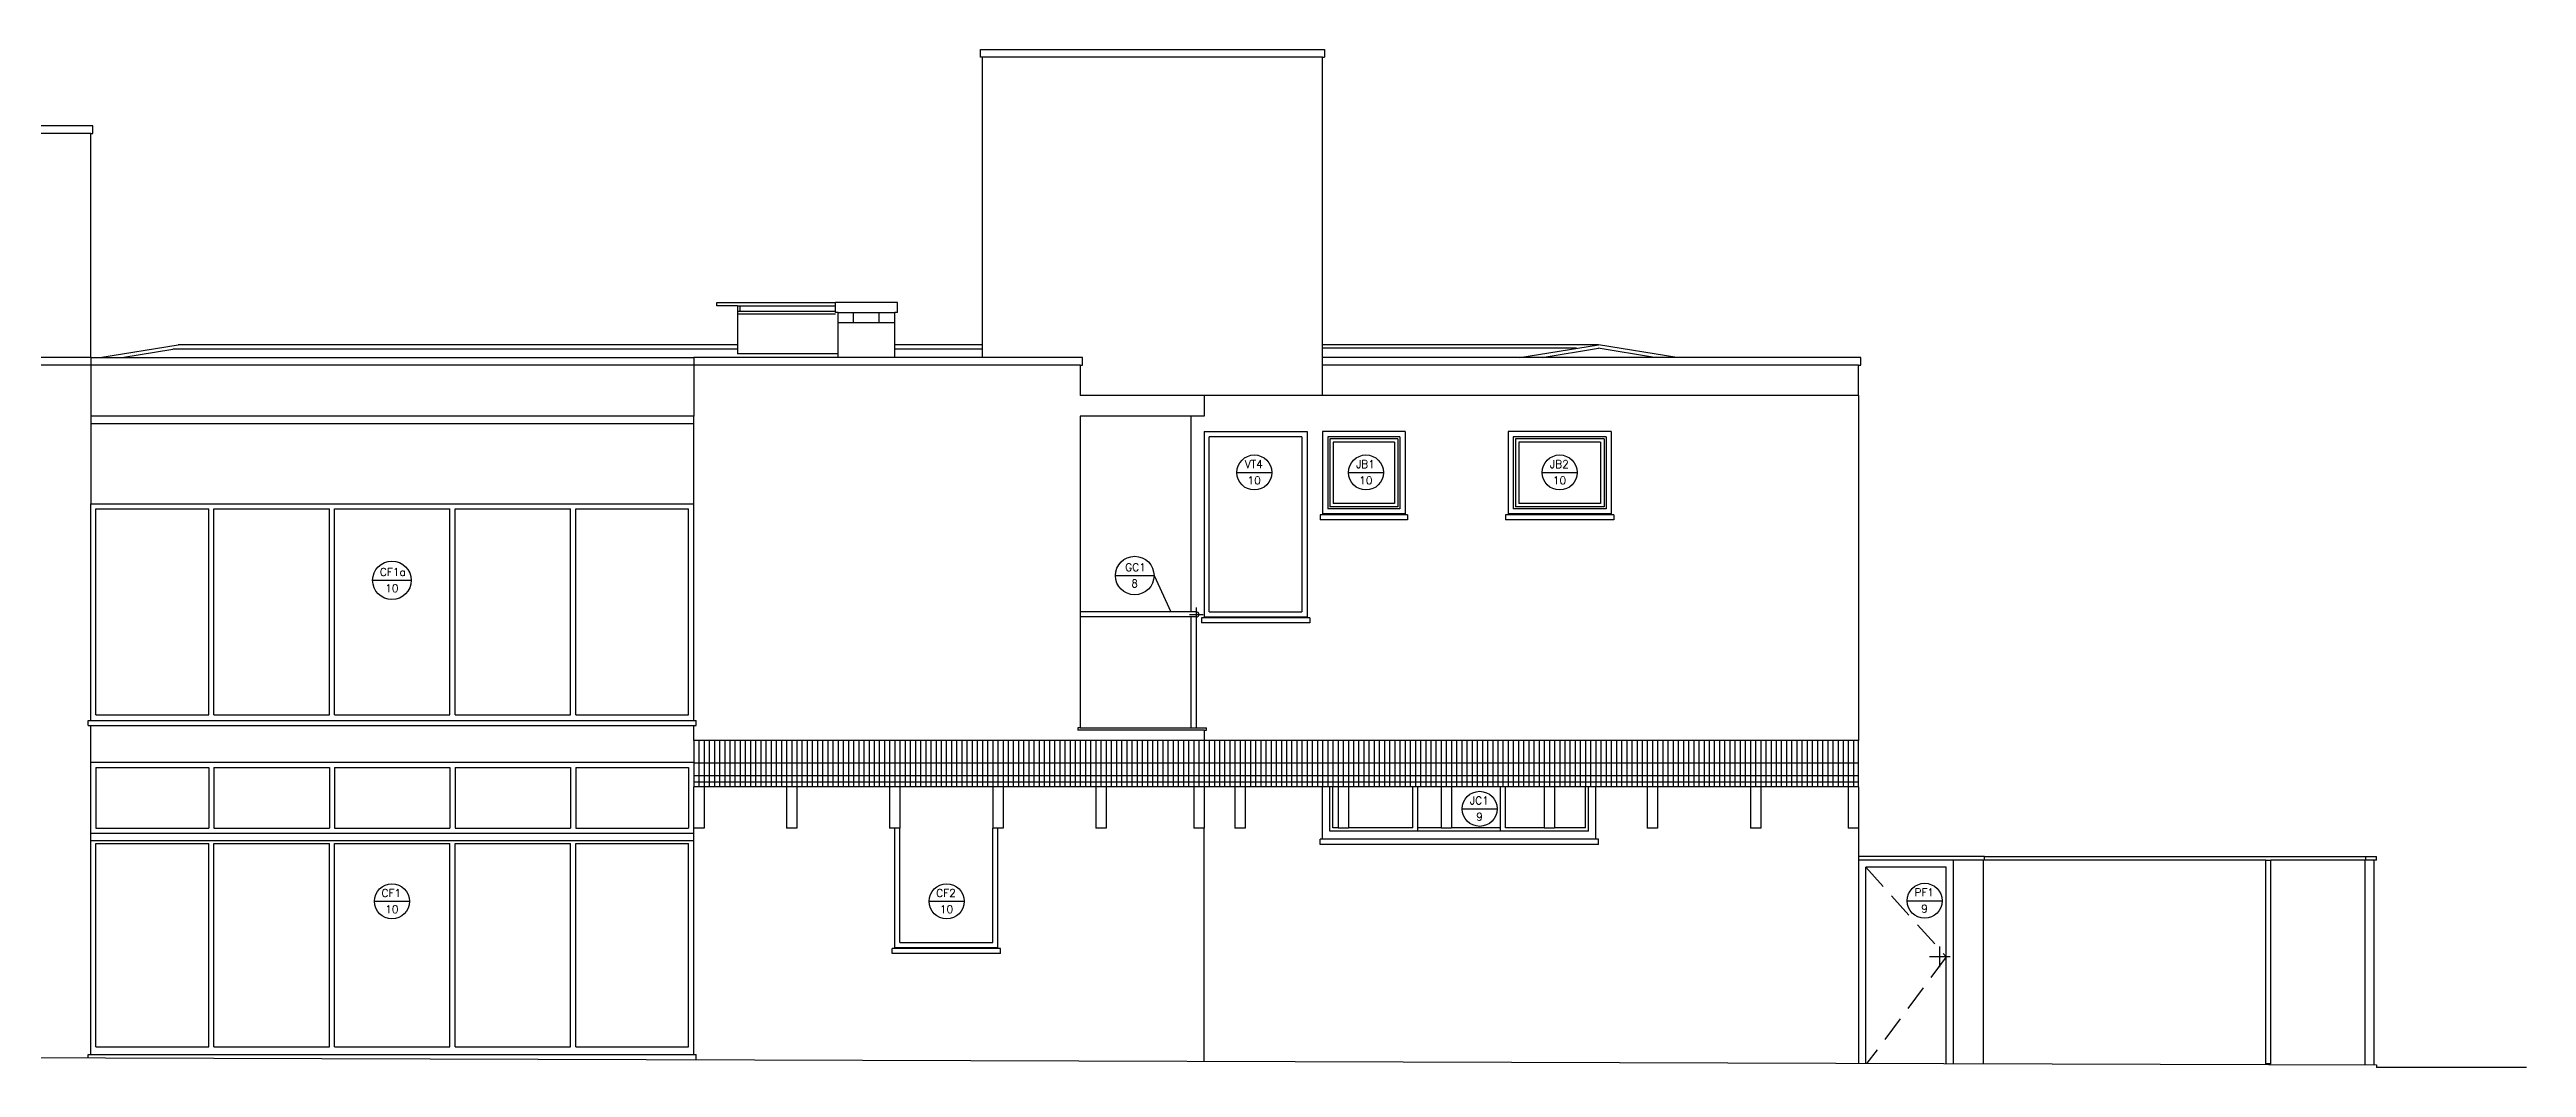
# Model space of a CAD drawing. Header units: millimetres. Extents: x 681.3 to 771.6, y 146.7 to 157.9.
# Drawn here: x 694.7 to 718.73, y 148.05 to 157.93 of the extents above; entities that cross this region are included whole.
import ezdxf

# ---------------------------------------------------------------- set-up
doc = ezdxf.new("R2010")
doc.units = ezdxf.units.MM
doc.linetypes.add('DASHDOT', pattern=[1, 0.5, -0.25, 0, -0.25])
doc.linetypes.add('HIDDEN', pattern=[0.375, 0.25, -0.125])
for name, color, linetype in [('CAIX', 2, 'Continuous'), ('CAIXN', 7, 'Continuous'), ('LPROJ', 7, 'HIDDEN'), ('LVISTA', 1, 'Continuous'), ('LVISTA01', 8, 'Continuous'), ('LVISTA02', 1, 'Continuous'), ('LVISTA025', 3, 'Continuous'), ('LVISTA03', 4, 'Continuous'), ('METAL', 5, 'Continuous'), ('NOTAS', 2, 'Continuous'), ('REVEST', 2, 'Continuous')]:
    doc.layers.add(name, color=color, linetype=linetype)
doc.styles.add('60-50', font='romans.shx', dxfattribs={"height": 0.075})

msp = doc.modelspace()

# ---------------------------------------------------------------- linework, layer by layer
at = {"layer": 'CAIX'}
for p, q in [((716.201, 148.083), (716.201, 150.063)), ((716.201, 150.063), (716.251, 150.063)), ((716.251, 148.083), (716.251, 150.063)), ((716.251, 148.083), (716.201, 148.083))]:
    msp.add_line(p, q, dxfattribs=at)
at = {"layer": 'CAIXN', "color": 8, "ltscale": 0.5}
for p, q in [((706.22, 153.826), (706.56, 153.826)), ((707.301, 153.826), (707.641, 153.826)), ((709.181, 153.826), (709.521, 153.826)), ((705.042, 152.825), (705.416, 152.825)), ((705.416, 152.825), (705.578, 152.473)), ((697.836, 152.779), (698.21, 152.779)), ((708.405, 150.56), (708.745, 150.56)), ((697.853, 149.662), (698.193, 149.662)), ((703.234, 149.662), (703.574, 149.662)), ((712.721, 149.667), (713.061, 149.667))]:
    msp.add_line(p, q, dxfattribs=at)
for centre, radius in [((706.39, 153.826), 0.17), ((707.471, 153.826), 0.17), ((709.351, 153.826), 0.17), ((698.023, 152.779), 0.187), ((705.229, 152.825), 0.187), ((708.575, 150.56), 0.17), ((698.023, 149.662), 0.17), ((703.404, 149.662), 0.17), ((712.891, 149.667), 0.17)]:
    msp.add_circle(centre, radius, dxfattribs=at)
at = {"layer": 'LPROJ'}
for p, q in [((712.321, 149.993), (713.101, 149.123)), ((713.101, 149.123), (712.332, 148.089))]:
    msp.add_line(p, q, dxfattribs=at)
at = {"layer": 'LVISTA'}
for p, q in [((701.376, 155.443), (702.326, 155.443)), ((701.376, 155.393), (702.326, 155.393)), ((701.376, 155.368), (702.326, 155.368)), ((701.401, 155.393), (701.401, 155.443)), ((702.351, 155.378), (702.901, 155.378)), ((702.901, 155.278), (702.351, 155.278)), ((702.501, 155.278), (702.501, 155.378)), ((702.751, 155.278), (702.751, 155.378)), ((702.351, 154.977), (701.376, 154.977)), ((707.051, 154.573), (705.901, 154.573))]:
    msp.add_line(p, q, dxfattribs=at)
at = {"layer": 'LVISTA01'}
for p, q in [((695.402, 154.943), (695.899, 155.024)), ((701.376, 155.024), (695.899, 155.024)), ((703.751, 155.024), (702.901, 155.024)), ((709.514, 155.032), (707.051, 155.032)), ((709.181, 154.943), (709.729, 155.032)), ((710.271, 154.943), (709.723, 155.032)), ((705.951, 152.473), (705.951, 154.173)), ((706.851, 154.173), (705.951, 154.173)), ((706.851, 154.173), (706.851, 152.473)), ((707.101, 154.173), (707.101, 153.473)), ((707.801, 154.173), (707.101, 154.173)), ((707.121, 154.153), (707.121, 153.493)), ((707.781, 154.153), (707.121, 154.153)), ((707.154, 154.121), (707.154, 153.526)), ((707.748, 154.121), (707.154, 154.121)), ((707.748, 154.121), (707.748, 153.526)), ((707.781, 154.153), (707.781, 153.493)), ((707.801, 154.173), (707.801, 153.473)), ((708.901, 154.173), (708.901, 153.473)), ((709.801, 154.173), (708.901, 154.173)), ((708.921, 154.153), (708.921, 153.493)), ((709.781, 154.153), (708.921, 154.153)), ((708.954, 154.121), (708.954, 153.526)), ((709.748, 154.121), (708.954, 154.121)), ((709.748, 154.121), (709.748, 153.526)), ((709.781, 154.153), (709.781, 153.493)), ((709.801, 154.173), (709.801, 153.473)), ((695.151, 153.473), (696.246, 153.473)), ((695.151, 151.473), (695.151, 153.473)), ((696.246, 151.473), (696.246, 153.473)), ((696.296, 153.473), (697.416, 153.473)), ((696.296, 151.473), (696.296, 153.473)), ((697.416, 151.473), (697.416, 153.473)), ((697.466, 153.473), (698.586, 153.473)), ((697.466, 151.473), (697.466, 153.473)), ((698.586, 151.473), (698.586, 153.473)), ((698.636, 153.473), (699.756, 153.473)), ((698.636, 151.473), (698.636, 153.473)), ((699.756, 151.473), (699.756, 153.473)), ((699.806, 153.473), (700.901, 153.473)), ((699.806, 151.473), (699.806, 153.473)), ((700.901, 151.473), (700.901, 153.473)), ((707.801, 153.473), (707.101, 153.473)), ((707.781, 153.493), (707.121, 153.493)), ((707.748, 153.526), (707.154, 153.526)), ((709.801, 153.473), (708.901, 153.473)), ((709.781, 153.493), (708.921, 153.493)), ((709.748, 153.526), (708.954, 153.526)), ((705.951, 152.473), (706.851, 152.473)), ((695.151, 151.473), (696.246, 151.473)), ((696.296, 151.473), (697.416, 151.473)), ((697.466, 151.473), (698.586, 151.473)), ((698.636, 151.473), (699.756, 151.473)), ((699.806, 151.473), (700.901, 151.473)), ((695.151, 150.963), (696.246, 150.963)), ((695.151, 150.963), (695.151, 150.373)), ((696.246, 150.963), (696.246, 150.373)), ((696.296, 150.963), (696.296, 150.373)), ((696.296, 150.963), (697.416, 150.963)), ((697.416, 150.963), (697.416, 150.373)), ((697.466, 150.963), (697.466, 150.373)), ((697.466, 150.963), (698.586, 150.963)), ((698.586, 150.963), (698.586, 150.373)), ((698.636, 150.963), (698.636, 150.373)), ((698.636, 150.963), (699.756, 150.963)), ((699.756, 150.963), (699.756, 150.373)), ((699.806, 150.963), (699.806, 150.373)), ((699.806, 150.963), (700.901, 150.963)), ((700.901, 150.963), (700.901, 150.373)), ((695.101, 150.323), (700.951, 150.323)), ((695.101, 150.253), (700.951, 150.253)), ((695.151, 150.373), (696.246, 150.373)), ((695.151, 150.223), (696.246, 150.223)), ((695.151, 148.25), (695.151, 150.223)), ((696.246, 148.25), (696.246, 150.223)), ((696.296, 150.373), (697.416, 150.373)), ((696.296, 148.25), (696.296, 150.223)), ((696.296, 150.223), (697.416, 150.223)), ((697.416, 148.25), (697.416, 150.223)), ((697.466, 150.373), (698.586, 150.373)), ((697.466, 148.25), (697.466, 150.223)), ((697.466, 150.223), (698.586, 150.223)), ((698.586, 148.25), (698.586, 150.223)), ((698.636, 150.373), (699.756, 150.373)), ((698.636, 148.25), (698.636, 150.223)), ((698.636, 150.223), (699.756, 150.223)), ((699.756, 148.25), (699.756, 150.223)), ((699.806, 150.373), (700.901, 150.373)), ((699.806, 148.25), (699.806, 150.223)), ((699.806, 150.223), (700.901, 150.223)), ((700.901, 148.25), (700.901, 150.223)), ((702.951, 149.263), (702.951, 150.373)), ((703.851, 149.263), (703.851, 150.373)), ((702.951, 149.263), (703.851, 149.263)), ((695.151, 148.25), (696.246, 148.25)), ((696.296, 148.25), (697.416, 148.25)), ((697.466, 148.25), (698.586, 148.25)), ((698.636, 148.25), (699.756, 148.25)), ((699.806, 148.25), (700.901, 148.25))]:
    msp.add_line(p, q, dxfattribs=at)
at = {"layer": 'LVISTA02'}
for p, q in [((707.051, 157.858), (703.751, 157.858)), ((695.101, 157.118), (693.351, 157.118)), ((695.101, 154.868), (692.351, 154.868)), ((700.951, 154.868), (695.101, 154.868)), ((704.701, 154.868), (700.951, 154.868)), ((712.251, 154.868), (707.051, 154.868)), ((695.101, 154.373), (695.101, 153.523)), ((700.951, 154.298), (695.101, 154.298)), ((700.951, 152.684), (700.951, 154.373)), ((705.776, 152.473), (705.776, 154.373)), ((705.901, 154.223), (706.901, 154.223)), ((705.901, 154.223), (705.901, 152.423)), ((706.901, 154.223), (706.901, 152.423)), ((707.051, 154.223), (707.051, 153.423)), ((707.851, 154.223), (707.051, 154.223)), ((707.851, 154.223), (707.851, 153.423)), ((708.851, 154.223), (708.851, 153.423)), ((709.851, 154.223), (708.851, 154.223)), ((709.851, 154.223), (709.851, 153.423)), ((695.101, 153.523), (700.951, 153.523)), ((695.101, 151.419), (695.101, 153.523)), ((700.951, 151.419), (700.951, 153.523)), ((707.876, 153.415), (707.026, 153.415)), ((707.026, 153.415), (707.026, 153.365)), ((707.876, 153.365), (707.026, 153.365)), ((707.851, 153.423), (707.051, 153.423)), ((707.876, 153.415), (707.876, 153.365)), ((709.876, 153.415), (708.826, 153.415)), ((708.826, 153.415), (708.826, 153.365)), ((709.876, 153.365), (708.826, 153.365)), ((709.851, 153.423), (708.851, 153.423)), ((709.876, 153.415), (709.876, 153.365)), ((705.776, 151.348), (705.776, 152.423)), ((705.826, 152.514), (705.826, 151.348)), ((706.926, 152.415), (705.876, 152.415)), ((705.876, 152.415), (705.876, 152.365)), ((706.926, 152.365), (705.876, 152.365)), ((705.901, 152.423), (706.901, 152.423)), ((706.926, 152.415), (706.926, 152.365)), ((695.076, 151.419), (700.976, 151.419)), ((695.076, 151.369), (695.076, 151.419)), ((700.976, 151.369), (700.976, 151.419)), ((695.076, 151.369), (700.976, 151.369)), ((695.101, 151.013), (695.101, 151.369)), ((700.951, 151.223), (700.951, 151.369)), ((704.676, 151.348), (704.676, 151.323)), ((704.701, 151.348), (704.676, 151.348)), ((705.901, 151.323), (704.676, 151.323)), ((695.101, 148.176), (695.101, 151.013)), ((695.101, 151.013), (700.951, 151.013)), ((700.951, 148.176), (700.951, 150.373)), ((702.901, 149.213), (702.901, 150.373)), ((703.901, 149.213), (703.901, 150.373)), ((712.251, 150.098), (712.251, 148.089)), ((716.201, 150.063), (712.251, 150.063)), ((712.321, 148.089), (712.321, 149.993)), ((713.101, 149.993), (712.321, 149.993)), ((713.101, 148.086), (713.101, 149.993)), ((713.17, 148.086), (713.17, 150.063)), ((713.463, 148.085), (713.463, 150.063)), ((713.471, 150.063), (713.471, 150.098)), ((717.276, 150.063), (716.251, 150.063)), ((717.163, 148.073), (717.163, 150.063)), ((717.171, 150.063), (717.171, 150.098)), ((702.901, 149.213), (703.901, 149.213)), ((703.926, 149.205), (702.876, 149.205)), ((702.876, 149.155), (702.876, 149.205)), ((703.926, 149.155), (702.876, 149.155)), ((703.926, 149.155), (703.926, 149.205)), ((695.076, 148.176), (700.976, 148.176)), ((695.076, 148.143), (695.076, 148.176)), ((700.976, 148.125), (700.976, 148.176))]:
    msp.add_line(p, q, dxfattribs=at)
at = {"layer": 'LVISTA02', "color": 2}
for p, q in [((701.176, 155.478), (702.326, 155.478)), ((701.176, 155.443), (701.176, 155.478)), ((701.376, 155.443), (701.176, 155.443)), ((701.376, 155.443), (701.376, 154.977)), ((695.189, 154.943), (695.949, 155.067)), ((701.376, 155.067), (695.949, 155.067)), ((703.751, 155.067), (702.901, 155.067)), ((709.726, 155.067), (707.051, 155.067)), ((712.271, 154.943), (707.051, 154.943)), ((712.251, 154.573), (712.251, 154.868)), ((712.251, 154.868), (712.271, 154.868)), ((712.271, 154.868), (712.271, 154.943)), ((705.826, 152.473), (704.701, 152.473)), ((705.826, 152.423), (704.701, 152.423))]:
    msp.add_line(p, q, dxfattribs=at)
at = {"layer": 'LVISTA02', "color": 3}
for p, q in [((708.966, 154.943), (709.726, 155.067)), ((710.486, 154.943), (709.726, 155.067)), ((713.471, 150.098), (717.276, 150.098)), ((717.251, 148.073), (717.251, 150.063)), ((717.276, 150.063), (717.276, 150.098))]:
    msp.add_line(p, q, dxfattribs=at)
at = {"layer": 'LVISTA02', "color": 8}
for p, q in [((707.051, 150.265), (707.051, 150.773)), ((707.121, 150.343), (707.121, 150.773)), ((707.151, 150.376), (707.151, 150.773)), ((707.926, 150.376), (707.926, 150.773)), ((707.976, 150.343), (707.976, 150.773)), ((708.776, 150.343), (708.776, 150.773)), ((708.826, 150.376), (708.826, 150.773)), ((709.601, 150.376), (709.601, 150.773)), ((709.631, 150.343), (709.631, 150.773)), ((709.701, 150.265), (709.701, 150.773)), ((709.726, 150.265), (707.026, 150.265)), ((707.026, 150.215), (707.026, 150.265)), ((709.726, 150.215), (707.026, 150.215)), ((709.631, 150.343), (707.121, 150.343)), ((707.201, 150.376), (707.151, 150.376)), ((707.926, 150.376), (707.301, 150.376)), ((708.201, 150.376), (707.976, 150.376)), ((708.776, 150.376), (708.301, 150.376)), ((709.201, 150.376), (708.826, 150.376)), ((709.601, 150.376), (709.301, 150.376)), ((709.726, 150.215), (709.726, 150.265))]:
    msp.add_line(p, q, dxfattribs=at)
at = {"layer": 'LVISTA02', "color": 2}
msp.add_arc((705.826, 152.448), 0.025, 270, 90, dxfattribs=at)
at = {"layer": 'LVISTA025', "color": 5}
for p, q in [((703.731, 157.858), (703.731, 157.933)), ((703.731, 157.933), (707.071, 157.933)), ((707.071, 157.933), (707.071, 157.858)), ((703.751, 157.858), (703.731, 157.858)), ((703.751, 154.943), (703.751, 157.858)), ((707.051, 154.573), (707.051, 157.858)), ((707.051, 157.858), (707.071, 157.858)), ((695.121, 157.193), (693.331, 157.193)), ((695.121, 157.118), (695.121, 157.193)), ((695.101, 154.943), (695.101, 157.118)), ((695.101, 157.118), (695.121, 157.118)), ((702.326, 155.378), (702.326, 155.478)), ((702.926, 155.478), (702.326, 155.478)), ((702.926, 155.378), (702.926, 155.478)), ((702.351, 155.378), (702.326, 155.378)), ((702.351, 154.943), (702.351, 155.378)), ((702.901, 154.943), (702.901, 155.378)), ((702.926, 155.378), (702.901, 155.378)), ((712.251, 154.573), (707.051, 154.573)), ((712.251, 154.573), (712.251, 151.223)), ((712.251, 150.373), (712.251, 150.098)), ((713.471, 150.098), (712.251, 150.098))]:
    msp.add_line(p, q, dxfattribs=at)
at = {"layer": 'LVISTA025', "color": 4}
for p, q in [((695.101, 154.943), (700.951, 154.943)), ((712.251, 151.223), (700.951, 151.223)), ((700.951, 151.223), (700.951, 150.773)), ((712.251, 150.773), (712.251, 151.223))]:
    msp.add_line(p, q, dxfattribs=at)
at = {"layer": 'LVISTA03', "color": 6}
for p, q in [((695.101, 154.943), (692.331, 154.943)), ((695.101, 154.943), (695.101, 154.373)), ((704.721, 154.943), (700.951, 154.943)), ((700.951, 154.943), (700.951, 154.373)), ((704.701, 154.868), (704.701, 154.573)), ((704.701, 154.868), (704.721, 154.868)), ((704.721, 154.868), (704.721, 154.943)), ((705.901, 154.573), (704.701, 154.573)), ((705.901, 154.573), (705.901, 154.373)), ((700.951, 154.373), (695.101, 154.373)), ((705.901, 154.373), (704.701, 154.373)), ((704.701, 154.373), (704.701, 151.348)), ((704.701, 151.348), (705.926, 151.348)), ((705.901, 151.323), (705.926, 151.323)), ((705.901, 151.323), (705.901, 151.223)), ((705.926, 151.323), (705.926, 151.348)), ((712.251, 150.773), (700.951, 150.773)), ((700.951, 150.373), (700.951, 150.773)), ((701.051, 150.773), (701.051, 150.373)), ((701.851, 150.773), (701.851, 150.373)), ((701.951, 150.773), (701.951, 150.373)), ((702.851, 150.773), (702.851, 150.373)), ((702.951, 150.773), (702.951, 150.373)), ((703.851, 150.773), (703.851, 150.373)), ((703.951, 150.773), (703.951, 150.373)), ((704.851, 150.773), (704.851, 150.373)), ((704.951, 150.773), (704.951, 150.373)), ((705.801, 150.773), (705.801, 150.373)), ((705.901, 150.773), (705.901, 150.373)), ((706.201, 150.773), (706.201, 150.373)), ((706.301, 150.773), (706.301, 150.373)), ((707.201, 150.773), (707.201, 150.373)), ((707.301, 150.773), (707.301, 150.373)), ((708.201, 150.773), (708.201, 150.373)), ((708.301, 150.773), (708.301, 150.373)), ((709.201, 150.773), (709.201, 150.373)), ((709.301, 150.773), (709.301, 150.373)), ((710.201, 150.773), (710.201, 150.373)), ((710.301, 150.773), (710.301, 150.373)), ((711.201, 150.773), (711.201, 150.373)), ((711.301, 150.773), (711.301, 150.373)), ((712.151, 150.773), (712.151, 150.373)), ((712.251, 150.773), (712.251, 150.373)), ((701.051, 150.373), (700.951, 150.373)), ((701.951, 150.373), (701.851, 150.373)), ((702.951, 150.373), (702.851, 150.373)), ((703.951, 150.373), (703.851, 150.373)), ((704.951, 150.373), (704.851, 150.373)), ((705.901, 150.373), (705.801, 150.373)), ((705.901, 148.109), (705.901, 150.373)), ((706.301, 150.373), (706.201, 150.373)), ((707.301, 150.373), (707.201, 150.373)), ((708.301, 150.373), (708.201, 150.373)), ((709.301, 150.373), (709.201, 150.373)), ((710.301, 150.373), (710.201, 150.373)), ((711.301, 150.373), (711.201, 150.373)), ((712.251, 150.373), (712.151, 150.373))]:
    msp.add_line(p, q, dxfattribs=at)
at = {"layer": 'METAL', "color": 8}
for p, q in [((701.001, 151.223), (701.001, 150.773)), ((701.051, 151.223), (701.051, 150.773)), ((701.101, 151.223), (701.101, 150.773)), ((701.151, 151.223), (701.151, 150.773)), ((701.201, 151.223), (701.201, 150.773)), ((701.251, 151.223), (701.251, 150.773)), ((701.301, 151.223), (701.301, 150.773)), ((701.351, 151.223), (701.351, 150.773)), ((701.401, 151.223), (701.401, 150.773)), ((701.451, 151.223), (701.451, 150.773)), ((701.501, 151.223), (701.501, 150.773)), ((701.551, 151.223), (701.551, 150.773)), ((701.601, 151.223), (701.601, 150.773)), ((701.651, 151.223), (701.651, 150.773)), ((701.701, 151.223), (701.701, 150.773)), ((701.751, 151.223), (701.751, 150.773)), ((701.801, 151.223), (701.801, 150.773)), ((701.851, 151.223), (701.851, 150.773)), ((701.901, 151.223), (701.901, 150.773)), ((701.951, 151.223), (701.951, 150.773)), ((702.001, 151.223), (702.001, 150.773)), ((702.051, 151.223), (702.051, 150.773)), ((702.101, 151.223), (702.101, 150.773)), ((702.151, 151.223), (702.151, 150.773)), ((702.201, 151.223), (702.201, 150.773)), ((702.251, 151.223), (702.251, 150.773)), ((702.301, 151.223), (702.301, 150.773)), ((702.351, 151.223), (702.351, 150.773)), ((702.401, 151.223), (702.401, 150.773)), ((702.451, 151.223), (702.451, 150.773)), ((702.501, 151.223), (702.501, 150.773)), ((702.551, 151.223), (702.551, 150.773)), ((702.601, 151.223), (702.601, 150.773)), ((702.651, 151.223), (702.651, 150.773)), ((702.701, 151.223), (702.701, 150.773)), ((702.751, 151.223), (702.751, 150.773)), ((702.801, 151.223), (702.801, 150.773)), ((702.851, 151.223), (702.851, 150.773)), ((702.901, 151.223), (702.901, 150.773)), ((702.951, 151.223), (702.951, 150.773)), ((703.001, 151.223), (703.001, 150.773)), ((703.051, 151.223), (703.051, 150.773)), ((703.101, 151.223), (703.101, 150.773)), ((703.151, 151.223), (703.151, 150.773)), ((703.201, 151.223), (703.201, 150.773)), ((703.251, 151.223), (703.251, 150.773)), ((703.301, 151.223), (703.301, 150.773)), ((703.351, 151.223), (703.351, 150.773)), ((703.401, 151.223), (703.401, 150.773)), ((703.451, 151.223), (703.451, 150.773)), ((703.501, 151.223), (703.501, 150.773)), ((703.551, 151.223), (703.551, 150.773)), ((703.601, 151.223), (703.601, 150.773)), ((703.651, 151.223), (703.651, 150.773)), ((703.701, 151.223), (703.701, 150.773)), ((703.751, 151.223), (703.751, 150.773)), ((703.801, 151.223), (703.801, 150.773)), ((703.851, 151.223), (703.851, 150.773)), ((703.901, 151.223), (703.901, 150.773)), ((703.951, 151.223), (703.951, 150.773)), ((704.001, 151.223), (704.001, 150.773)), ((704.051, 151.223), (704.051, 150.773)), ((704.101, 151.223), (704.101, 150.773)), ((704.151, 151.223), (704.151, 150.773)), ((704.201, 151.223), (704.201, 150.773)), ((704.251, 151.223), (704.251, 150.773)), ((704.301, 151.223), (704.301, 150.773)), ((704.351, 151.223), (704.351, 150.773)), ((704.401, 151.223), (704.401, 150.773)), ((704.451, 151.223), (704.451, 150.773)), ((704.501, 151.223), (704.501, 150.773)), ((704.551, 151.223), (704.551, 150.773)), ((704.601, 151.223), (704.601, 150.773)), ((704.651, 151.223), (704.651, 150.773)), ((704.701, 151.223), (704.701, 150.773)), ((704.751, 151.223), (704.751, 150.773)), ((704.801, 151.223), (704.801, 150.773)), ((704.851, 151.223), (704.851, 150.773)), ((704.901, 151.223), (704.901, 150.773)), ((704.951, 151.223), (704.951, 150.773)), ((705.001, 151.223), (705.001, 150.773)), ((705.051, 151.223), (705.051, 150.773)), ((705.101, 151.223), (705.101, 150.773)), ((705.151, 151.223), (705.151, 150.773)), ((705.201, 151.223), (705.201, 150.773)), ((705.251, 151.223), (705.251, 150.773)), ((705.301, 151.223), (705.301, 150.773)), ((705.351, 151.223), (705.351, 150.773)), ((705.401, 151.223), (705.401, 150.773)), ((705.451, 151.223), (705.451, 150.773)), ((705.501, 151.223), (705.501, 150.773)), ((705.551, 151.223), (705.551, 150.773)), ((705.601, 151.223), (705.601, 150.773)), ((705.651, 151.223), (705.651, 150.773)), ((705.701, 151.223), (705.701, 150.773)), ((705.751, 151.223), (705.751, 150.773)), ((705.801, 151.223), (705.801, 150.773)), ((705.851, 151.223), (705.851, 150.773)), ((705.901, 151.223), (705.901, 150.773)), ((705.951, 151.223), (705.951, 150.773)), ((706.001, 151.223), (706.001, 150.773)), ((706.051, 151.223), (706.051, 150.773)), ((706.101, 151.223), (706.101, 150.773)), ((706.151, 151.223), (706.151, 150.773)), ((706.201, 151.223), (706.201, 150.773)), ((706.251, 151.223), (706.251, 150.773)), ((706.301, 151.223), (706.301, 150.773)), ((706.351, 151.223), (706.351, 150.773)), ((706.401, 151.223), (706.401, 150.773)), ((706.451, 151.223), (706.451, 150.773)), ((706.501, 151.223), (706.501, 150.773)), ((706.551, 151.223), (706.551, 150.773)), ((706.601, 151.223), (706.601, 150.773)), ((706.651, 151.223), (706.651, 150.773)), ((706.701, 151.223), (706.701, 150.773)), ((706.751, 151.223), (706.751, 150.773)), ((706.801, 151.223), (706.801, 150.773)), ((706.851, 151.223), (706.851, 150.773)), ((706.901, 151.223), (706.901, 150.773)), ((706.951, 151.223), (706.951, 150.773)), ((707.001, 151.223), (707.001, 150.773)), ((707.051, 151.223), (707.051, 150.773)), ((707.101, 151.223), (707.101, 150.773)), ((707.151, 151.223), (707.151, 150.773)), ((707.201, 151.223), (707.201, 150.773)), ((707.251, 151.223), (707.251, 150.773)), ((707.301, 151.223), (707.301, 150.773)), ((707.351, 151.223), (707.351, 150.773)), ((707.401, 151.223), (707.401, 150.773)), ((707.451, 151.223), (707.451, 150.773)), ((707.501, 151.223), (707.501, 150.773)), ((707.551, 151.223), (707.551, 150.773)), ((707.601, 151.223), (707.601, 150.773)), ((707.651, 151.223), (707.651, 150.773)), ((707.701, 151.223), (707.701, 150.773)), ((707.751, 151.223), (707.751, 150.773)), ((707.801, 151.223), (707.801, 150.773)), ((707.851, 151.223), (707.851, 150.773)), ((707.901, 151.223), (707.901, 150.773)), ((707.951, 151.223), (707.951, 150.773)), ((708.001, 151.223), (708.001, 150.773)), ((708.051, 151.223), (708.051, 150.773)), ((708.101, 151.223), (708.101, 150.773)), ((708.151, 151.223), (708.151, 150.773)), ((708.201, 151.223), (708.201, 150.773)), ((708.251, 151.223), (708.251, 150.773)), ((708.301, 151.223), (708.301, 150.773)), ((708.351, 151.223), (708.351, 150.773)), ((708.401, 151.223), (708.401, 150.773)), ((708.451, 151.223), (708.451, 150.773)), ((708.501, 151.223), (708.501, 150.773)), ((708.551, 151.223), (708.551, 150.773)), ((708.601, 151.223), (708.601, 150.773)), ((708.651, 151.223), (708.651, 150.773)), ((708.701, 151.223), (708.701, 150.773)), ((708.751, 151.223), (708.751, 150.773)), ((708.801, 151.223), (708.801, 150.773)), ((708.851, 151.223), (708.851, 150.773)), ((708.901, 151.223), (708.901, 150.773)), ((708.951, 151.223), (708.951, 150.773)), ((709.001, 151.223), (709.001, 150.773)), ((709.051, 151.223), (709.051, 150.773)), ((709.101, 151.223), (709.101, 150.773)), ((709.151, 151.223), (709.151, 150.773)), ((709.201, 151.223), (709.201, 150.773)), ((709.251, 151.223), (709.251, 150.773)), ((709.301, 151.223), (709.301, 150.773)), ((709.351, 151.223), (709.351, 150.773)), ((709.401, 151.223), (709.401, 150.773)), ((709.451, 151.223), (709.451, 150.773)), ((709.501, 151.223), (709.501, 150.773)), ((709.551, 151.223), (709.551, 150.773)), ((709.601, 151.223), (709.601, 150.773)), ((709.651, 151.223), (709.651, 150.773)), ((709.701, 151.223), (709.701, 150.773)), ((709.751, 151.223), (709.751, 150.773)), ((709.801, 151.223), (709.801, 150.773)), ((709.851, 151.223), (709.851, 150.773)), ((709.901, 151.223), (709.901, 150.773)), ((709.951, 151.223), (709.951, 150.773)), ((710.001, 151.223), (710.001, 150.773)), ((710.051, 151.223), (710.051, 150.773)), ((710.101, 151.223), (710.101, 150.773)), ((710.151, 151.223), (710.151, 150.773)), ((710.201, 151.223), (710.201, 150.773)), ((710.251, 151.223), (710.251, 150.773)), ((710.301, 151.223), (710.301, 150.773)), ((710.351, 151.223), (710.351, 150.773)), ((710.401, 151.223), (710.401, 150.773)), ((710.451, 151.223), (710.451, 150.773)), ((710.501, 151.223), (710.501, 150.773)), ((710.551, 151.223), (710.551, 150.773)), ((710.601, 151.223), (710.601, 150.773)), ((710.651, 151.223), (710.651, 150.773)), ((710.701, 151.223), (710.701, 150.773)), ((710.751, 151.223), (710.751, 150.773)), ((710.801, 151.223), (710.801, 150.773)), ((710.851, 151.223), (710.851, 150.773)), ((710.901, 151.223), (710.901, 150.773)), ((710.951, 151.223), (710.951, 150.773)), ((711.001, 151.223), (711.001, 150.773)), ((711.051, 151.223), (711.051, 150.773)), ((711.101, 151.223), (711.101, 150.773)), ((711.151, 151.223), (711.151, 150.773)), ((711.201, 151.223), (711.201, 150.773)), ((711.251, 151.223), (711.251, 150.773)), ((711.301, 151.223), (711.301, 150.773)), ((711.351, 151.223), (711.351, 150.773)), ((711.401, 151.223), (711.401, 150.773)), ((711.451, 151.223), (711.451, 150.773)), ((711.501, 151.223), (711.501, 150.773)), ((711.551, 151.223), (711.551, 150.773)), ((711.601, 151.223), (711.601, 150.773)), ((711.651, 151.223), (711.651, 150.773)), ((711.701, 151.223), (711.701, 150.773)), ((711.751, 151.223), (711.751, 150.773)), ((711.801, 151.223), (711.801, 150.773)), ((711.851, 151.223), (711.851, 150.773)), ((711.901, 151.223), (711.901, 150.773)), ((711.951, 151.223), (711.951, 150.773)), ((712.001, 151.223), (712.001, 150.773)), ((712.051, 151.223), (712.051, 150.773)), ((712.101, 151.223), (712.101, 150.773)), ((712.151, 151.223), (712.151, 150.773)), ((712.201, 151.223), (712.201, 150.773)), ((700.951, 151.007), (712.251, 151.007)), ((700.951, 150.883), (712.251, 150.883)), ((700.951, 150.821), (712.251, 150.821))]:
    msp.add_line(p, q, dxfattribs=at)
at = {"layer": 'NOTAS', "color": 8, "linetype": 'DASHDOT'}
msp.add_line((705.76, 152.448), (705.892, 152.448), dxfattribs=at)
at = {"layer": 'NOTAS'}
for p, q in [((713.04, 149.023), (713.04, 149.223)), ((713.14, 149.123), (712.94, 149.123))]:
    msp.add_line(p, q, dxfattribs=at)
at = {"layer": 'REVEST'}
for p, q in [((685.451, 148.173), (717.276, 148.073)), ((717.276, 148.073), (717.276, 148.048)), ((718.729, 148.048), (717.276, 148.048))]:
    msp.add_line(p, q, dxfattribs=at)

# ---------------------------------------------------------------- texts
at = {"layer": 'CAIXN', "color": 2, "ltscale": 0.5, "char_height": 0.075, "attachment_point": 5, "style": '60-50'}
for s, insert in [('VT4', (706.385, 153.907)), ('10', (706.388, 153.749)), ('JB1', (707.467, 153.907)), ('10', (707.47, 153.749)), ('JB2', (709.347, 153.907)), ('10', (709.349, 153.749)), ('CF1a', (698.031, 152.86)), ('GC1', (705.237, 152.906)), ('10', (698.021, 152.702)), ('8', (705.228, 152.748)), ('JC1', (708.571, 150.641)), ('9', (708.573, 150.483)), ('CF1', (698.018, 149.742)), ('CF2', (703.399, 149.742)), ('PF1', (712.887, 149.748)), ('10', (698.021, 149.585)), ('10', (703.402, 149.585)), ('9', (712.889, 149.591))]:
    msp.add_mtext(s, dxfattribs=dict(at, insert=insert))

doc.saveas('drawing.dxf')
